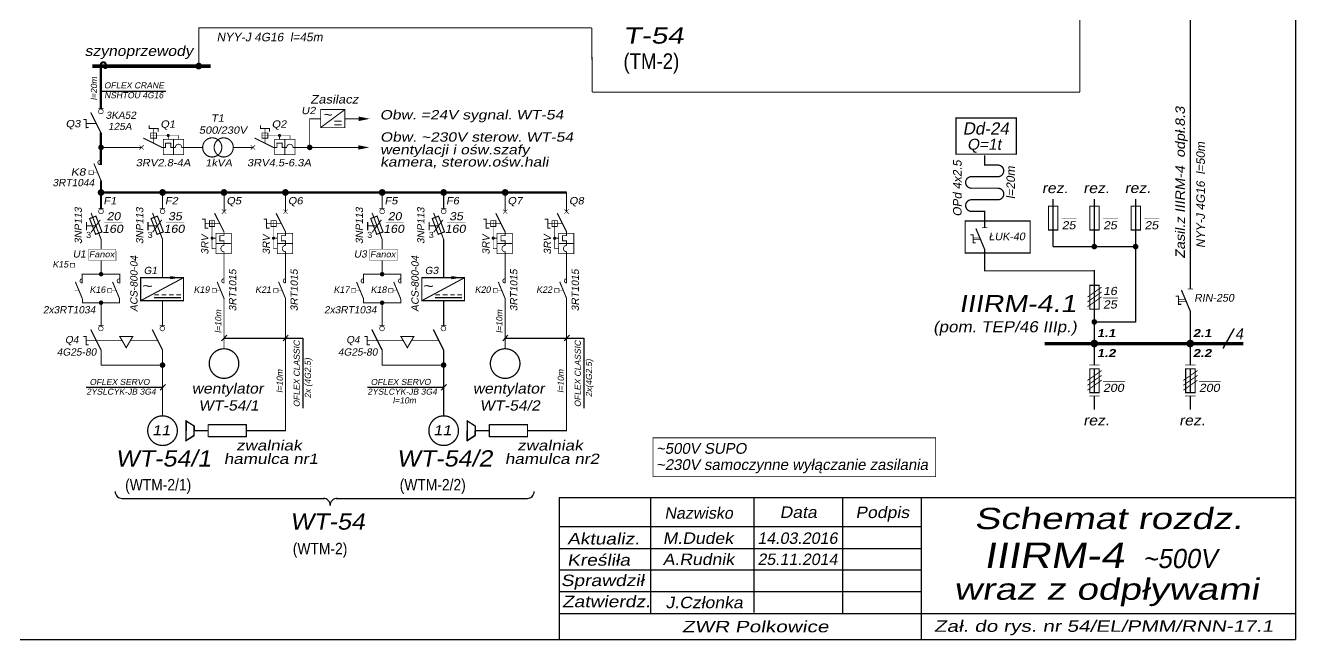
# Model space of a CAD drawing. Header units: millimetres. Extents: x -26 to 496, y 0 to 755.
# Drawn here: x 149.8 to 448.2, y 0 to 144.2 of the extents above; entities that cross this region are included whole.
import ezdxf
from ezdxf.enums import TextEntityAlignment as Align

# ---------------------------------------------------------------- set-up
doc = ezdxf.new("R2010")
doc.units = ezdxf.units.MM
doc.linetypes.add('DASHED2', pattern=[9.525, 6.35, -3.175])
doc.linetypes.add('HIDDEN2', pattern=[4.7625, 3.175, -1.5875])
for name, color, linetype in [('LINIE', 7, 'Continuous'), ('NAPĘD', 2, 'HIDDEN2'), ('SYMBOL', 1, 'Continuous')]:
    doc.layers.add(name, color=color, linetype=linetype)
doc.styles.add('bezp', font='arial.ttf', dxfattribs={"width": 1.3, "oblique": 10, "height": 3.2})
doc.styles.add('styl1', font='arial.ttf', dxfattribs={"width": 0.8, "oblique": 10, "height": 2.8})
doc.styles.add('styl2', font='arialbd.ttf', dxfattribs={"width": 0.8, "oblique": 10, "height": 2.8})

msp = doc.modelspace()

# ---------------------------------------------------------------- linework, layer by layer
at = {"color": 7}
for p, q in [((448.23, 327.8), (448.23, 0)), ((296.69, 33.39), (296.69, 6.1)), ((320.9, 33.17), (320.9, 6.35)), ((341.76, 33.31), (341.76, 12.89)), ((275.2, 26.53), (360.28, 26.53)), ((275.2, 21.36), (360.28, 21.36)), ((275.2, 16.39), (360.33, 16.39)), ((341.76, 12.89), (341.76, 6.11)), ((275.2, 11.32), (360.21, 11.32)), ((0, 0), (448.23, 0))]:
    msp.add_line(p, q, dxfattribs=at)
for p, q in [((168.4, 134.09), (168.4, 134.44)), ((168.76, 134.84), (168.76, 134.09)), ((168.76, 134.09), (168.4, 134.09)), ((167.51, 128.81), (182.81, 128.81)), ((197.11, 71.47), (195.89, 70.17)), ((196.45, 70.77), (214.95, 70.77)), ((211.56, 71.47), (210.33, 70.17)), ((214.95, 70.77), (214.95, 54.38)), ((263.16, 71.47), (261.94, 70.17)), ((262.5, 70.77), (281, 70.77)), ((277.61, 71.47), (276.39, 70.17)), ((281, 70.77), (281, 54.38)), ((182.66, 59.9), (181.44, 58.6)), ((248.72, 59.9), (247.49, 58.6)), ((164.07, 59.26), (182, 59.26)), ((230.13, 59.26), (248.06, 59.26)), ((187.43, 51.43, 0.31), (189.41, 50.23, 0.31)), ((187.54, 51.42, 0.31), (187.54, 49.06, 0.31)), ((253.48, 51.43, 0.31), (255.47, 50.23, 0.31)), ((253.59, 51.42, 0.31), (253.59, 49.06, 0.31)), ((187.43, 46.7, 0.31), (189.41, 47.9, 0.31)), ((187.54, 46.71, 0.31), (187.54, 49.06, 0.31)), ((189.41, 50.23, 0.31), (189.41, 49.06, 0.31)), ((189.41, 47.9, 0.31), (189.41, 49.06, 0.31)), ((253.48, 46.7, 0.31), (255.47, 47.9, 0.31)), ((253.59, 46.71, 0.31), (253.59, 49.06, 0.31)), ((255.47, 50.23, 0.31), (255.47, 49.06, 0.31)), ((255.47, 47.9, 0.31), (255.47, 49.06, 0.31)), ((172.47, 33.16), (220.03, 33.16)), ((222.76, 33.16), (267.79, 33.16))]:
    msp.add_line(p, q)
for points, const_width in [([(397.55, 128.57), (397.55, 259.16)], 0.241), ([(423.47, 82.35), (423.47, 150.91)], 0.3), ([(190.5, 143.65), (282.85, 143.65)], 0.241), ([(190.51, 134.68), (190.51, 143.77)], 0.241), ([(282.98, 128.57), (282.85, 143.65)], 0.241), ([(193.31, 134.68), (165.54, 134.68)], 0.85), ([(167.51, 124.57), (167.51, 134.68)], 0.5), ([(282.98, 128.57), (397.55, 128.57)], 0.241), ([(167.51, 119.02), (165.13, 123.79)], 0.294), ([(216.58, 115.58), (216.58, 122.41)], 0.219), ([(219.17, 122.3), (216.58, 122.3)], 0.219), ([(219.17, 120.26), (224.85, 124.46)], 0.248), ([(230.16, 122.3), (224.86, 122.3)], 0.219), ([(179.93, 116.53), (179.93, 120.03)], 0.175), ([(206.08, 116.53), (206.08, 120.03)], 0.175), ([(167.51, 111.44), (167.51, 119.02)], 0.5), ([(181.87, 115.58), (177.47, 117.78)], 0.263), ([(179.81, 118.39), (179.24, 118.39)], 0.131), ([(185.84, 118.39), (179.81, 118.39)], 0.131), ([(182.63, 116.56), (184.09, 116.56)], 0.219), ([(182.73, 115.48), (182.73, 116.62)], 0.219), ([(183.34, 117.48), (183.34, 118.39)], 0.175), ([(183.98, 116.64), (183.98, 115.47)], 0.219), ([(184.58, 117.48), (184.58, 113.88)], 0.175), ([(185.78, 117.47), (185.78, 118.39)], 0.131), ([(208.02, 115.58), (203.63, 117.78)], 0.263), ([(205.97, 118.39), (205.4, 118.39)], 0.131), ([(212, 118.39), (205.97, 118.39)], 0.131), ([(208.78, 116.56), (210.24, 116.56)], 0.219), ([(208.89, 115.48), (208.89, 116.62)], 0.219), ([(209.49, 117.48), (209.49, 118.39)], 0.175), ([(210.13, 116.64), (210.13, 115.47)], 0.219), ([(210.74, 117.48), (210.74, 113.88)], 0.175), ([(211.93, 117.47), (211.93, 118.39)], 0.131), ([(177.09, 115.58), (167.51, 115.58)], 0.241), ([(177.6, 115.07), (176.58, 116.09)], 0.131), ([(177.6, 116.09), (176.58, 115.07)], 0.131), ([(182.84, 115.58), (181.81, 115.58)], 0.219), ([(185.11, 115.58), (183.87, 115.58)], 0.219), ([(191.43, 115.58), (186.43, 115.58)], 0.219), ([(203.24, 115.58), (198.63, 115.58)], 0.219), ([(203.76, 115.07), (202.73, 116.09)], 0.131), ([(203.76, 116.09), (202.73, 115.07)], 0.131), ([(208.99, 115.58), (207.97, 115.58)], 0.219), ([(208.89, 115.58), (208.02, 115.58)], 0.219), ([(211.27, 115.58), (210.03, 115.58)], 0.219), ([(230.06, 115.58), (212.59, 115.58)], 0.219), ([(375.18, 111.43), (375.18, 113.73)], 0.3), ([(375.01, 111.43), (378.29, 111.43)], 0.3), ([(167.55, 101.23), (167.55, 107.76)], 0.5), ([(372.07, 108.72), (378.46, 108.72)], 0.3), ([(276.95, 105), (167.47, 105)], 0.5), ([(182, 101.23), (182, 105)], 0.241), ([(196.45, 100.51), (196.45, 105)], 0.241), ([(210.9, 100.51), (210.9, 105)], 0.241), ([(233.61, 101.23), (233.61, 105)], 0.241), ([(248.06, 101.23), (248.06, 105)], 0.241), ([(262.5, 100.51), (262.5, 105)], 0.241), ([(276.95, 100.51), (276.95, 105)], 0.241), ([(372.07, 106.01), (378.29, 106.01)], 0.3), ([(372.07, 103.29), (378.46, 103.29)], 0.3), ([(390.15, 96.04), (390.15, 101.78), (392.5, 101.78)], 0.265), ([(391.22, 92.29), (391.22, 103.43)], 0.3), ([(392.37, 96.05), (392.37, 101.78)], 0.265), ([(399.87, 96.04), (399.87, 101.78), (402.22, 101.78)], 0.265), ([(400.94, 92.29), (400.94, 103.43)], 0.3), ([(402.09, 96.05), (402.09, 101.78)], 0.265), ([(409.59, 96.04), (409.59, 101.78), (411.93, 101.78)], 0.265), ([(410.65, 74.53), (410.65, 103.45)], 0.3), ([(411.8, 96.05), (411.8, 101.78)], 0.265), ([(167.38, 98.57), (165.22, 95.64)], 0.241), ([(181.82, 98.57), (179.67, 95.64)], 0.241), ([(196.45, 95.73), (194.25, 100.12)], 0.263), ([(196.96, 99.99), (195.94, 101.02)], 0.131), ([(195.94, 99.99), (196.96, 101.02)], 0.131), ([(210.9, 95.73), (208.7, 100.12)], 0.263), ([(211.41, 99.99), (210.38, 101.02)], 0.131), ([(210.38, 99.99), (211.41, 101.02)], 0.131), ([(233.43, 98.57), (231.28, 95.64)], 0.241), ([(247.88, 98.57), (245.72, 95.64)], 0.241), ([(262.5, 95.73), (260.31, 100.12)], 0.263), ([(263.02, 99.99), (261.99, 101.02)], 0.131), ([(261.99, 99.99), (263.02, 101.02)], 0.131), ([(276.95, 95.73), (274.75, 100.12)], 0.263), ([(277.46, 99.99), (276.44, 101.02)], 0.131), ([(276.44, 99.99), (277.46, 101.02)], 0.131), ([(372.07, 100.57), (375.18, 100.57)], 0.3), ([(375.18, 96.77), (375.18, 100.75)], 0.3), ([(396.81, 98.82), (393.27, 98.82)], 0.13), ([(406.53, 98.82), (402.99, 98.82)], 0.13), ([(416.24, 98.82), (412.7, 98.82)], 0.13), ([(172.64, 97.88), (168.35, 97.88)], 0.13), ([(187.09, 97.88), (182.79, 97.88)], 0.13), ([(195.5, 97.66), (192, 97.66)], 0.175), ([(193.64, 97.78), (193.64, 98.35)], 0.131), ([(193.64, 91.75), (193.64, 97.78)], 0.131), ([(196.45, 94.76), (196.45, 95.78)], 0.219), ([(209.94, 97.66), (206.45, 97.66)], 0.175), ([(208.08, 97.78), (208.08, 98.35)], 0.131), ([(208.08, 91.75), (208.08, 97.78)], 0.131), ([(210.9, 94.76), (210.9, 95.78)], 0.219), ([(238.69, 97.88), (234.4, 97.88)], 0.13), ([(253.14, 97.88), (248.85, 97.88)], 0.13), ([(261.55, 97.66), (258.05, 97.66)], 0.175), ([(259.69, 97.78), (259.69, 98.35)], 0.131), ([(259.69, 91.75), (259.69, 97.78)], 0.131), ([(262.5, 94.76), (262.5, 95.78)], 0.219), ([(276, 97.66), (272.5, 97.66)], 0.175), ([(274.14, 97.78), (274.14, 98.35)], 0.131), ([(274.14, 91.75), (274.14, 97.78)], 0.131), ([(276.95, 94.76), (276.95, 95.78)], 0.219), ([(375.18, 91.61), (373.12, 96.52)], 0.294), ([(392.37, 96.18), (390.15, 96.18)], 0.265), ([(402.09, 96.18), (399.87, 96.18)], 0.265), ([(411.8, 96.18), (409.59, 96.18)], 0.265), ([(167.55, 91.7), (167.55, 93.98)], 0.241), ([(182, 84.99), (182, 93.99)], 0.241), ([(194.55, 94.26), (193.64, 94.26)], 0.175), ([(194.55, 93.01), (198.15, 93.01)], 0.175), ([(195.39, 93.62), (196.56, 93.62)], 0.219), ([(196.55, 94.86), (195.41, 94.86)], 0.219), ([(195.47, 94.97), (195.47, 93.51)], 0.219), ([(196.45, 92.48), (196.45, 93.72)], 0.219), ([(208.99, 94.26), (208.08, 94.26)], 0.175), ([(208.99, 93.01), (212.6, 93.01)], 0.175), ([(209.84, 93.62), (211, 93.62)], 0.219), ([(211, 94.86), (209.86, 94.86)], 0.219), ([(209.92, 94.97), (209.92, 93.51)], 0.219), ([(210.9, 92.48), (210.9, 93.72)], 0.219), ([(233.61, 91.7), (233.61, 93.98)], 0.241), ([(248.06, 84.99), (248.06, 93.99)], 0.241), ([(260.6, 94.26), (259.69, 94.26)], 0.175), ([(260.6, 93.01), (264.21, 93.01)], 0.175), ([(261.44, 93.62), (262.61, 93.62)], 0.219), ([(262.61, 94.86), (261.47, 94.86)], 0.219), ([(261.53, 94.97), (261.53, 93.51)], 0.219), ([(262.5, 92.48), (262.5, 93.72)], 0.219), ([(275.05, 94.26), (274.14, 94.26)], 0.175), ([(275.05, 93.01), (278.65, 93.01)], 0.175), ([(275.89, 93.62), (277.06, 93.62)], 0.219), ([(277.05, 94.86), (275.91, 94.86)], 0.219), ([(275.97, 94.97), (275.97, 93.51)], 0.219), ([(276.95, 92.48), (276.95, 93.72)], 0.219), ([(194.56, 91.82), (193.64, 91.82)], 0.131), ([(196.45, 83.76), (196.45, 91.16)], 0.219), ([(209, 91.82), (208.08, 91.82)], 0.131), ([(210.9, 83.76), (210.9, 91.16)], 0.219), ([(260.61, 91.82), (259.69, 91.82)], 0.131), ([(262.5, 83.76), (262.5, 91.16)], 0.219), ([(275.06, 91.82), (274.14, 91.82)], 0.131), ([(276.95, 83.76), (276.95, 91.16)], 0.219), ([(375.18, 86.45), (375.18, 91.66)], 0.3), ([(410.65, 92.29), (391.22, 92.29)], 0.3), ([(167.55, 85.81), (167.55, 89.02)], 0.241), ([(233.61, 85.81), (233.61, 89.02)], 0.241), ([(400.94, 86.6), (375.18, 86.6)], 0.3), ([(400.94, 69.52), (400.94, 86.76)], 0.3), ([(172.08, 85.81), (163.02, 85.81)], 0.241), ([(163.14, 83.68), (163.14, 85.81)], 0.241), ([(171.96, 83.68), (171.96, 85.81)], 0.241), ([(176.87, 79.59), (186.93, 84.99)], 0.248), ([(238.13, 85.81), (229.07, 85.81)], 0.241), ([(229.2, 83.68), (229.2, 85.81)], 0.241), ([(238.02, 83.68), (238.02, 85.81)], 0.241), ([(242.92, 79.59), (252.98, 84.99)], 0.248), ([(180.08, 80.98), (181.16, 80.98)], 0.248), ([(181.78, 80.98), (182.9, 80.98)], 0.248), ([(183.54, 80.98), (184.61, 80.98)], 0.248), ([(185.25, 80.98), (186.33, 80.98)], 0.248), ([(246.13, 80.98), (247.21, 80.98)], 0.248), ([(247.83, 80.98), (248.96, 80.98)], 0.248), ([(249.59, 80.98), (250.67, 80.98)], 0.248), ([(251.3, 80.98), (252.38, 80.98)], 0.248), ([(399.33, 80.43), (402.66, 82.78)], 0.2), ([(399.33, 79.29), (402.66, 81.64)], 0.2), ([(399.33, 78.15), (402.66, 80.5)], 0.2), ([(399.87, 77.44), (399.87, 83.18), (402.22, 83.18)], 0.265), ([(402.09, 77.45), (402.09, 83.18)], 0.265), ([(423.46, 77.19), (421.4, 82.1)], 0.294), ([(172.04, 79.09), (163.06, 79.09)], 0.241), ([(163.19, 79.09), (163.19, 80.01)], 0.241), ([(167.55, 73.72), (167.55, 79.23)], 0.241), ([(171.92, 79.09), (171.92, 80.01)], 0.241), ([(179.97, 80.3), (186.33, 80.3)], 0.248), ([(182, 73.72), (182, 79.59)], 0.241), ([(196.45, 68.3), (196.45, 80.11)], 0.219), ([(210.9, 49.06), (210.9, 80.11)], 0.219), ([(238.1, 79.09), (229.11, 79.09)], 0.241), ([(229.24, 79.09), (229.24, 80.01)], 0.241), ([(233.61, 73.72), (233.61, 79.23)], 0.241), ([(237.98, 79.09), (237.98, 80.01)], 0.241), ([(246.03, 80.3), (252.38, 80.3)], 0.248), ([(248.06, 73.72), (248.06, 79.59)], 0.241), ([(262.5, 68.3), (262.5, 80.11)], 0.219), ([(276.95, 49.06), (276.95, 80.11)], 0.219), ([(402.09, 77.58), (399.87, 77.58)], 0.265), ([(406.53, 80.22), (402.99, 80.22)], 0.13), ([(410.65, 74.6), (400.94, 74.6)], 0.3), ([(423.47, 69.52), (423.47, 77.24)], 0.3), ([(167.51, 68.05), (165.13, 72.82)], 0.294), ([(181.96, 68.05), (179.58, 72.82)], 0.294), ([(233.57, 68.05), (231.18, 72.82)], 0.294), ([(248.01, 68.05), (245.63, 72.82)], 0.294), ([(431.17, 68.35), (433.82, 73.06)], 0.35), ([(435.94, 69.52), (389.29, 69.52)], 0.8), ([(400.94, 64.46), (400.94, 69.52)], 0.3), ([(423.47, 64.46), (423.47, 69.52)], 0.3), ([(167.55, 64.46), (167.55, 68.12)], 0.241), ([(182, 52.54), (182, 68.12)], 0.241), ([(233.61, 64.46), (233.61, 68.12)], 0.241), ([(248.06, 52.54), (248.06, 68.12)], 0.241), ([(182, 64.46), (167.43, 64.46)], 0.241), ([(248.06, 64.46), (233.49, 64.46)], 0.241), ([(399.33, 60.85), (402.66, 63.19)], 0.2), ([(402.22, 64.46), (399.73, 64.46)], 0.155), ([(399.87, 57.85), (399.87, 63.59), (402.22, 63.59)], 0.265), ([(400.94, 58), (400.94, 63.59)], 0.3), ([(402.09, 57.86), (402.09, 63.59)], 0.265), ([(421.86, 60.85), (425.19, 63.19)], 0.2), ([(424.75, 64.46), (422.26, 64.46)], 0.155), ([(422.4, 57.85), (422.4, 63.59), (424.75, 63.59)], 0.265), ([(423.47, 58), (423.47, 63.59)], 0.3), ([(424.62, 57.86), (424.62, 63.59)], 0.265), ([(399.33, 59.71), (402.66, 62.05)], 0.2), ([(399.33, 58.56), (402.66, 60.91)], 0.2), ([(408.12, 60.63), (402.99, 60.63)], 0.13), ([(421.86, 59.71), (425.19, 62.05)], 0.2), ([(421.86, 58.56), (425.19, 60.91)], 0.2), ([(430.64, 60.63), (425.52, 60.63)], 0.13), ([(402.22, 57.2), (399.73, 57.2)], 0.155), ([(402.09, 58), (399.87, 58)], 0.265), ([(400.94, 53.96), (400.94, 57.2)], 0.3), ([(424.75, 57.2), (422.26, 57.2)], 0.155), ([(424.62, 58), (422.4, 58)], 0.265), ([(423.47, 53.96), (423.47, 57.2)], 0.3), ([(192.72, 47.56), (192.72, 50.57)], 0.3), ([(201.8, 50.45), (192.74, 50.45)], 0.3), ([(201.8, 47.68), (192.74, 47.68)], 0.3), ([(201.7, 47.56), (201.7, 50.57)], 0.3), ([(211.01, 49.06), (201.7, 49.06)], 0.241), ([(258.77, 47.56), (258.77, 50.57)], 0.3), ([(267.85, 50.45), (258.79, 50.45)], 0.3), ([(267.85, 47.68), (258.79, 47.68)], 0.3), ([(267.76, 47.56), (267.76, 50.57)], 0.3), ([(277.06, 49.06), (267.76, 49.06)], 0.241)]:
    msp.add_lwpolyline(points, dxfattribs=dict(at, const_width=const_width))
at = {"const_width": 0.5}
msp.add_lwpolyline([(168.64, 135.01, 0.002243), (168.64, 135.01, 1), (167.51, 135.01, 0.002243), (167.51, 135.01, 0.002243)], format="xyb", dxfattribs=at)
for points, const_width in [([(190.09, 134.68, 1), (190.92, 134.68, 1)], 0.75), ([(167.17, 115.58, 1), (167.93, 115.58, 1)], 0.55), ([(216.2, 115.58, 1), (216.96, 115.58, 1)], 0.55), ([(167.1, 105, 1), (168.01, 105, 1)], 0.66), ([(181.55, 105, 1), (182.46, 105, 1)], 0.66), ([(195.99, 105, 1), (196.9, 105, 1)], 0.66), ([(210.43, 105, 1), (211.34, 105, 1)], 0.66), ([(233.15, 105, 1), (234.06, 105, 1)], 0.66), ([(247.6, 105, 1), (248.51, 105, 1)], 0.66), ([(262.05, 105, 1), (262.96, 105, 1)], 0.66), ([(400.56, 92.29, 1), (401.32, 92.29, 1)], 0.55), ([(410.27, 92.29, 1), (411.03, 92.29, 1)], 0.55), ([(167.25, 85.81, 1), (167.86, 85.81, 1)], 0.44), ([(233.3, 85.81, 1), (233.91, 85.81, 1)], 0.44), ([(167.25, 79.11, 1), (167.86, 79.11, 1)], 0.44), ([(233.3, 79.11, 1), (233.91, 79.11, 1)], 0.44), ([(400.56, 74.6, 1), (401.32, 74.6, 1)], 0.55), ([(400.42, 69.52, 1), (401.46, 69.52, 1)], 0.755), ([(422.95, 69.52, 1), (423.99, 69.52, 1)], 0.755), ([(192.97, 64.82, 1), (199.92, 64.82, 1)], 0.3), ([(259.03, 64.82, 1), (265.98, 64.82, 1)], 0.3), ([(181.62, 64.46, 1), (182.38, 64.46, 1)], 0.55), ([(247.68, 64.46, 1), (248.43, 64.46, 1)], 0.55), ([(178.52, 49.06, 1), (185.48, 49.06, 1)], 0.3), ([(244.58, 49.06, 1), (251.53, 49.06, 1)], 0.3)]:
    msp.add_lwpolyline(points, format="xyb", close=True, dxfattribs=dict(const_width=const_width))
at = {"color": 7}
for points, const_width in [([(219.17, 124.49), (219.17, 120.23), (224.86, 120.23), (224.86, 124.49)], 0.207), ([(368.41, 122.5), (368.41, 113.99), (382.59, 113.99), (382.59, 122.5)], 0.3), ([(179.24, 117.76), (179.24, 118.99), (180.59, 118.99), (180.59, 117.76)], 0.175), ([(182.18, 117.48), (182.18, 113.88), (186.99, 113.88), (186.99, 117.48)], 0.175), ([(205.4, 117.76), (205.4, 118.99), (206.75, 118.99), (206.75, 117.76)], 0.175), ([(208.33, 117.48), (208.33, 113.88), (213.15, 113.88), (213.15, 117.48)], 0.175), ([(164.72, 109.26), (164.72, 110.17), (165.72, 110.17), (165.72, 109.26)], 0.129), ([(194.27, 98.35), (193.04, 98.35), (193.04, 97), (194.27, 97)], 0.175), ([(208.72, 98.35), (207.48, 98.35), (207.48, 97), (208.72, 97)], 0.175), ([(260.32, 98.35), (259.09, 98.35), (259.09, 97), (260.32, 97)], 0.175), ([(274.77, 98.35), (273.54, 98.35), (273.54, 97), (274.77, 97)], 0.175), ([(194.55, 95.41), (198.15, 95.41), (198.15, 90.6), (194.55, 90.6)], 0.175), ([(208.99, 95.41), (212.6, 95.41), (212.6, 90.6), (208.99, 90.6)], 0.175), ([(260.6, 95.41), (264.21, 95.41), (264.21, 90.6), (260.6, 90.6)], 0.175), ([(275.05, 95.41), (278.65, 95.41), (278.65, 90.6), (275.05, 90.6)], 0.175), ([(160.36, 87.45), (160.36, 88.37), (161.35, 88.37), (161.35, 87.45)], 0.129), ([(186.93, 84.99), (186.93, 79.59), (176.87, 79.59), (176.87, 84.99)], 0.248), ([(252.98, 84.99), (252.98, 79.59), (242.92, 79.59), (242.92, 84.99)], 0.248), ([(169.09, 81.5), (169.09, 82.41), (170.09, 82.41), (170.09, 81.5)], 0.129), ([(193.66, 81.5), (193.66, 82.41), (194.66, 82.41), (194.66, 81.5)], 0.129), ([(208.11, 81.5), (208.11, 82.41), (209.11, 82.41), (209.11, 81.5)], 0.129), ([(226.41, 81.5), (226.41, 82.41), (227.41, 82.41), (227.41, 81.5)], 0.129), ([(235.15, 81.5), (235.15, 82.41), (236.14, 82.41), (236.14, 81.5)], 0.129), ([(259.71, 81.5), (259.71, 82.41), (260.71, 82.41), (260.71, 81.5)], 0.129), ([(274.16, 81.5), (274.16, 82.41), (275.16, 82.41), (275.16, 81.5)], 0.129), ([(297.25, 38.27), (297.25, 47.37), (363.67, 47.37), (363.67, 38.27)], 0.21)]:
    msp.add_lwpolyline(points, close=True, dxfattribs=dict(at, const_width=const_width))
at = {"color": 7, "const_width": 0.438}
for points in [[(183.19, 118.39, 1), (183.48, 118.39, 1)], [(209.35, 118.39, 1), (209.64, 118.39, 1)], [(193.64, 94.4, -1), (193.64, 94.11, -1)], [(208.08, 94.4, -1), (208.08, 94.11, -1)], [(259.69, 94.4, -1), (259.69, 94.11, -1)], [(274.14, 94.4, -1), (274.14, 94.11, -1)]]:
    msp.add_lwpolyline(points, format="xyb", close=True, dxfattribs=at)
at = {"color": 7}
for points, const_width in [([(186.53, 115.58, 1.000805), (185.02, 115.58)], 0.185), ([(212.68, 115.58, 1.000805), (211.18, 115.58)], 0.185), ([(378.46, 108.72, 0.939016), (378.29, 111.43)], 0.3), ([(372.07, 108.72, 1), (372.07, 106)], 0.3), ([(378.46, 103.29, 0.939016), (378.29, 106)], 0.3), ([(372.07, 103.29, 1), (372.07, 100.57)], 0.3), ([(196.45, 91.07, -1.000805), (196.45, 92.57)], 0.185), ([(210.9, 91.07, -1.000805), (210.9, 92.57)], 0.185), ([(262.5, 91.07, -1.000805), (262.5, 92.57)], 0.185), ([(276.95, 91.07, -1.000805), (276.95, 92.57)], 0.185)]:
    msp.add_lwpolyline(points, format="xyb", dxfattribs=dict(at, const_width=const_width))
at = {"linetype": 'DASHED2', "ltscale": 0.5, "const_width": 0.26}
msp.add_lwpolyline([(370.61, 98.3), (385.87, 98.3), (385.87, 90.79), (370.61, 90.79)], close=True, dxfattribs=at)
at = {"const_width": 0.26}
for points in [[(173.47, 68.55), (175.01, 71.2), (171.94, 71.2)], [(239.53, 68.55), (241.06, 71.2), (238, 71.2)]]:
    msp.add_lwpolyline(points, close=True, dxfattribs=at)
at = {"color": 7, "const_width": 0.3}
for points, elevation in [([(189.46, 50.12), (187.46, 51.42)], 0.2), ([(187.54, 49.06), (187.54, 51.45)], 0.31), ([(255.51, 50.12), (253.51, 51.42)], 0.2), ([(253.59, 49.06), (253.59, 51.45)], 0.31), ([(189.46, 48.01), (187.46, 46.7)], 0.2), ([(187.54, 49.06), (187.54, 46.68)], 0.31), ([(189.42, 49.06), (189.42, 50.23)], 0.31), ([(189.42, 49.06), (189.42, 47.89)], 0.31), ([(255.51, 48.01), (253.51, 46.7)], 0.2), ([(253.59, 49.06), (253.59, 46.68)], 0.31), ([(255.47, 49.06), (255.47, 50.23)], 0.31), ([(255.47, 49.06), (255.47, 47.89)], 0.31)]:
    msp.add_lwpolyline(points, dxfattribs=dict(at, elevation=elevation))
for centre, start, end in [((172.47, 34.76), 180, 272.4725), ((219.8, 31.56), 358.7396, 90.4831), ((222.99, 31.56), 89.5169, 181.2604), ((267.72, 34.76), 267.5275, 0)]:
    msp.add_arc(centre, 1.6, start, end)
for points in [[(168.4, 134.44), (168.76, 134.09), (168.76, 134.84)], [(168.4, 134.44), (168.76, 134.09), (168.4, 134.09)]]:
    msp.add_solid(points)
at = {"color": 7}
for points in [[(183.83, 84.62), (186.14, 85), (183.83, 85.37)], [(249.89, 84.62), (252.19, 85), (249.89, 85.37)]]:
    msp.add_solid(points, dxfattribs=at)
at = {"layer": 'LINIE', "color": 7}
for p, q in [((275.2, 33.39), (275.2, 0.03)), ((275.2, 33.39), (448.2, 33.39)), ((360.28, 33.35), (360.28, 0)), ((275.2, 6.1), (448.2, 6.1))]:
    msp.add_line(p, q, dxfattribs=at)
at = {"layer": 'NAPĘD', "color": 0, "linetype": 'ByBlock'}
for points, const_width in [([(167.51, 124.57, 1), (167.51, 123.47, 1)], 0.15), ([(193.68, 117.83, -1), (193.68, 113.33, -1)], 0.262), ([(196.38, 117.83, -1), (196.38, 113.33, -1)], 0.262), ([(167.55, 101.11, -1), (167.55, 100.01, -1)], 0.15), ([(182, 101.11, -1), (182, 100.01, -1)], 0.15), ([(233.61, 101.11, -1), (233.61, 100.01, -1)], 0.15), ([(248.06, 101.11, -1), (248.06, 100.01, -1)], 0.15), ([(167.51, 73.6, 1), (167.51, 72.5, 1)], 0.15), ([(181.96, 73.6, 1), (181.96, 72.5, 1)], 0.15), ([(233.57, 73.6, 1), (233.57, 72.5, 1)], 0.15), ([(248.01, 73.6, 1), (248.01, 72.5, 1)], 0.15)]:
    msp.add_lwpolyline(points, format="xyb", close=True, dxfattribs=dict(at, const_width=const_width))
at = {"layer": 'NAPĘD', "color": 7}
for points in [[(230.69, 122.3, 0, 1.03, 0), (228.1, 122.3, 0, 0, 0)], [(230.6, 115.58, 0, 1.03, 0), (228, 115.58, 0, 0, 0)]]:
    msp.add_lwpolyline(points, format="xyseb", dxfattribs=at)
at = {"layer": 'NAPĘD', "color": 7, "ltscale": 0.35, "const_width": 0.219}
for points in [[(164.04, 121.17), (166.34, 121.17)], [(164.04, 70.2), (166.34, 70.2)], [(230.1, 70.2), (232.4, 70.2)]]:
    msp.add_lwpolyline(points, dxfattribs=at)
at = {"layer": 'NAPĘD', "color": 7, "linetype": 'Continuous', "ltscale": 0.35, "const_width": 0.241}
for points in [[(164.15, 97.14), (166.35, 97.14)], [(178.6, 97.14), (180.8, 97.14)], [(230.2, 97.14), (232.41, 97.14)], [(244.65, 97.14), (246.85, 97.14)]]:
    msp.add_lwpolyline(points, dxfattribs=at)
at = {"layer": 'NAPĘD', "color": 7, "ltscale": 0.5}
for points, const_width in [([(166.44, 70.2), (172.52, 70.2)], 0.219), ([(174.43, 70.2), (180.79, 70.2)], 0.219), ([(232.49, 70.2), (238.58, 70.2)], 0.219), ([(240.48, 70.2), (246.84, 70.2)], 0.219), ([(189.42, 49.06), (192.72, 49.06)], 0.3), ([(255.47, 49.06), (258.77, 49.06)], 0.3)]:
    msp.add_lwpolyline(points, dxfattribs=dict(at, const_width=const_width))
at = {"layer": 'SYMBOL', "color": 7}
for points, const_width in [([(164.04, 122.25), (164.04, 120.1)], 0.237), ([(166.91, 124.69), (168.17, 124.69)], 0.16), ([(164.15, 122.13), (163.4, 122.13)], 0.237), ([(163.92, 120.22), (164.67, 120.22)], 0.237), ([(178.72, 120.03), (181.08, 120.03)], 0.237), ([(178.84, 119.91), (178.84, 120.75)], 0.237), ([(180.97, 120.14), (180.97, 119.3)], 0.237), ([(204.87, 120.03), (207.24, 120.03)], 0.237), ([(205, 119.91), (205, 120.75)], 0.237), ([(207.12, 120.14), (207.12, 119.3)], 0.237), ([(167.56, 107.74), (165.89, 111.77)], 0.241), ([(165.69, 109.71), (166.65, 109.71)], 0.109), ([(167.56, 93.97), (165.2, 100.21)], 0.241), ([(168.16, 101.23), (166.9, 101.23)], 0.16), ([(182.01, 93.97), (179.65, 100.21)], 0.241), ([(182.6, 101.23), (181.35, 101.23)], 0.16), ([(192.12, 98.75), (191.28, 98.75)], 0.237), ([(192, 98.88), (192, 96.51)], 0.237), ([(206.56, 98.75), (205.73, 98.75)], 0.237), ([(206.45, 98.88), (206.45, 96.51)], 0.237), ([(233.61, 93.97), (231.25, 100.21)], 0.241), ([(234.21, 101.23), (232.95, 101.23)], 0.16), ([(248.06, 93.97), (245.7, 100.21)], 0.241), ([(248.66, 101.23), (247.4, 101.23)], 0.16), ([(258.17, 98.75), (257.34, 98.75)], 0.237), ([(258.05, 98.88), (258.05, 96.51)], 0.237), ([(272.62, 98.75), (271.79, 98.75)], 0.237), ([(272.5, 98.88), (272.5, 96.51)], 0.237), ([(164.13, 96.11), (164.13, 98.09)], 0.261), ([(178.58, 96.11), (178.58, 98.09)], 0.261), ([(191.89, 96.63), (192.73, 96.63)], 0.237), ([(206.34, 96.63), (207.17, 96.63)], 0.237), ([(230.19, 96.11), (230.19, 98.09)], 0.261), ([(244.64, 96.11), (244.64, 98.09)], 0.261), ([(257.95, 96.63), (258.78, 96.63)], 0.237), ([(272.39, 96.63), (273.23, 96.63)], 0.237), ([(374.58, 96.77), (375.84, 96.77)], 0.16), ([(372.56, 95.06), (371.81, 95.06)], 0.237), ([(372.33, 93.15), (373.08, 93.15)], 0.237), ([(372.44, 95.18), (372.44, 93.03)], 0.237), ([(372.52, 94.34), (374.03, 94.34)], 0.16), ([(372.52, 93.88), (374.22, 93.88)], 0.16), ([(163.19, 79.99), (161.52, 84.01)], 0.241), ([(171.93, 79.99), (170.26, 84.01)], 0.241), ([(196.5, 79.99), (194.83, 84.01)], 0.241), ([(210.9, 80.11), (209.27, 84.01)], 0.241), ([(229.25, 79.99), (227.58, 84.01)], 0.241), ([(237.98, 79.99), (236.31, 84.01)], 0.241), ([(262.55, 79.99), (260.88, 84.01)], 0.241), ([(276.95, 80.11), (275.33, 84.01)], 0.241), ([(161.32, 81.96), (162.28, 81.96)], 0.109), ([(170.06, 81.96), (171.02, 81.96)], 0.109), ([(194.63, 81.96), (195.59, 81.96)], 0.109), ([(209.07, 81.96), (210.04, 81.96)], 0.109), ([(227.38, 81.96), (228.34, 81.96)], 0.109), ([(236.11, 81.96), (237.07, 81.96)], 0.109), ([(260.68, 81.96), (261.64, 81.96)], 0.109), ([(275.13, 81.96), (276.09, 81.96)], 0.109), ([(420.85, 80.64), (420.09, 80.64)], 0.237), ([(420.73, 80.76), (420.73, 78.61)], 0.237), ([(422.86, 82.35), (424.12, 82.35)], 0.16), ([(420.61, 78.73), (421.37, 78.73)], 0.237), ([(420.8, 79.92), (422.32, 79.92)], 0.16), ([(420.8, 79.46), (422.51, 79.46)], 0.16), ([(166.91, 73.72), (168.17, 73.72)], 0.16), ([(181.36, 73.72), (182.61, 73.72)], 0.16), ([(232.96, 73.72), (234.22, 73.72)], 0.16), ([(247.41, 73.72), (248.67, 73.72)], 0.16), ([(164.15, 71.16), (163.4, 71.16)], 0.237), ([(163.92, 69.25), (164.67, 69.25)], 0.237), ([(164.04, 71.28), (164.04, 69.13)], 0.237), ([(230.21, 71.16), (229.45, 71.16)], 0.237), ([(229.97, 69.25), (230.73, 69.25)], 0.237), ([(230.09, 71.28), (230.09, 69.13)], 0.237)]:
    msp.add_lwpolyline(points, dxfattribs=dict(at, const_width=const_width))
at = {"layer": 'SYMBOL', "color": 7, "const_width": 0.191}
for points in [[(167.38, 111.55, -1.212997), (167.38, 112.49)], [(163.19, 83.76, -1.212997), (163.19, 84.7)], [(171.92, 83.76, -1.212997), (171.92, 84.7)], [(196.49, 83.76, -1.212997), (196.49, 84.71)], [(210.94, 83.76, -1.212997), (210.94, 84.71)], [(229.24, 83.76, -1.212997), (229.24, 84.7)], [(237.98, 83.76, -1.212997), (237.98, 84.7)], [(262.54, 83.76, -1.212997), (262.54, 84.71)], [(276.99, 83.76, -1.212997), (276.99, 84.71)]]:
    msp.add_lwpolyline(points, format="xyb", dxfattribs=at)
at = {"layer": 'SYMBOL', "color": 7, "linetype": 'DASHED2', "const_width": 0.265}
for points in [[(164.86, 98.87), (166.35, 99.44), (167.76, 95.74), (166.28, 95.17)], [(179.31, 98.87), (180.8, 99.44), (182.21, 95.74), (180.72, 95.17)], [(230.92, 98.87), (232.4, 99.44), (233.82, 95.74), (232.33, 95.17)], [(245.37, 98.87), (246.85, 99.44), (248.26, 95.74), (246.78, 95.17)]]:
    msp.add_lwpolyline(points, close=True, dxfattribs=at)
at = {"layer": 'SYMBOL', "color": 7, "const_width": 0.0915}
for points in [[(164.68, 91.7), (171.06, 91.7), (171.07, 89.02), (164.68, 89.02)], [(230.73, 91.7), (237.12, 91.7), (237.12, 89.02), (230.73, 89.02)]]:
    msp.add_lwpolyline(points, close=True, dxfattribs=at)

# ---------------------------------------------------------------- texts
at = {"color": 7, "lineweight": 30, "width": 0.9}
for s, height, p in [('(TM-2)', 3.636, (290.3, 134.03)), ('(WTM-2/1)', 2.7, (173.22, 35.02)), ('(WTM-2/2)', 2.7, (237.73, 35.02)), ('(WTM-2)', 2.7, (212.61, 20.02))]:
    msp.add_text(s, height=height, dxfattribs=at).set_placement(p)
at = {"color": 7, "oblique": 10}
for s, height, style, width, p in [('~', 2.32, 'styl1', 1.1, (219.66, 122.14)), ('~', 2.32, 'styl1', 1.3, (177.04, 81.91)), ('~', 2.32, 'styl1', 1.3, (243.09, 81.91)), ('(pom. TEP/46 IIIp.)', 2.6, 'styl1', 1.1, (363.05, 72.17)), ('4', 2.6, 'styl1', 0.95, (433.99, 70.52)), ('11', 2.3, 'styl1', 1.2, (179.57, 48)), ('11', 2.3, 'styl1', 1.2, (245.63, 48)), ('Data', 2.688, 'bezp', 1.1, (327.01, 28.58)), ('Podpis', 2.688, 'bezp', 1.1, (344.82, 28.54)), ('Schemat rozdz.', 5, 'bezp', 1.3, (372.71, 25.94)), ('Aktualiz.', 2.688, 'bezp', 1.2, (277.08, 22.33)), ('M.Dudek', 2.688, 'bezp', 1.1, (299.55, 22.47)), ('IIIRM-4', 6, 'styl1', 1.2, (374.94, 16.79)), ('~500V', 4.5, 'styl1', 0.95, (412.3, 16.79)), ('Kreśliła', 2.688, 'bezp', 1.2, (277.08, 17.35)), ('A.Rudnik', 2.688, 'bezp', 1.1, (299.55, 17.51)), ('Sprawdził', 2.688, 'bezp', 1.2, (275.59, 12.56)), ('wraz z odpływami', 5, 'bezp', 1.3, (367.91, 9.35)), ('Zatwierdz.', 2.688, 'bezp', 1.2, (275.88, 7.6)), ('J.Członka', 2.688, 'bezp', 1.1, (300.21, 7.37)), ('ZWR Polkowice', 2.688, 'bezp', 1.3, (304.05, 1.71)), (' Zał. do rys. nr 54/EL/PMM/RNN-17.1  ', 2.688, 'bezp', 1.3, (361.91, 1.82))]:
    msp.add_text(s, height=height, dxfattribs=dict(at, style=style, width=width)).set_placement(p)
at = {"color": 7, "style": 'styl1', "oblique": 10, "width": 1.1}
msp.add_text('Zasil.z IIIRM-4  odpł.8.3 ', height=2.2, rotation=90, dxfattribs=at).set_placement((422.21, 89.47))
at = {"color": 7, "style": 'styl1', "width": 1.1}
msp.add_text('=', height=2.32, dxfattribs=at).set_placement((222.2, 120.21))
at = {"color": 7, "oblique": 10}
for s, height, style, p in [('Dd-24', 2.85, 'styl1', (370.02, 118.6)), ('Q=1t', 2.6, 'styl1', (371.04, 115.02)), ('~500V SUPO', 2.52, 'bezp', (297.97, 43.63)), ('~230V samoczynne wyłączanie zasilania', 2.52, 'bezp', (297.97, 39.83)), ('Nazwisko', 2.688, 'bezp', (299.94, 28.38)), ('14.03.2016', 2.688, 'bezp', (321.79, 22.47)), ('25.11.2014', 2.688, 'bezp', (321.79, 17.51))]:
    msp.add_text(s, height=height, dxfattribs=dict(at, style=style)).set_placement(p)
at = {"color": 7, "style": 'styl1', "oblique": 10}
for s, height, p in [('OPd 4x2.5  ', 2, (369.75, 99.35)), ('l=20m  ', 2, (382.29, 103.45)), ('ACS-800-04', 1.71, (176.13, 76.98)), ('ACS-800-04', 1.71, (242.18, 76.98))]:
    msp.add_text(s, height=height, rotation=90, dxfattribs=at).set_placement(p)
at = {"layer": 'SYMBOL', "color": 6, "style": 'styl1', "oblique": 10}
for s, width, p in [('T-54', 1.3, (297.33, 141.83)), ('WT-54/1', 1.1, (182.19, 42.62)), ('WT-54/2', 1.1, (248.25, 42.62)), ('WT-54', 1.1, (220.75, 27.69))]:
    msp.add_text(s, height=3.81, dxfattribs=dict(at, width=width)).set_placement(p, align=Align.MIDDLE)
at = {"layer": 'SYMBOL', "color": 7, "style": 'styl1', "oblique": 10}
for s, height, p in [('NYY-J 4G16  l=45m', 2, (207.17, 141.53)), ('OFLEX CRANE', 1.4303, (175.3, 130.15)), ('NSHTOU 4G16', 1.4303, (175.25, 127.84)), ('OFLEX SERVO', 1.4303, (171.9, 60.5)), ('OFLEX SERVO', 1.4303, (237.95, 60.5)), ('2YSLCYK-JB 3G4', 1.4303, (172.26, 58.23)), ('2YSLCYK-JB 3G4', 1.4303, (238.32, 58.23)), ('l=10m', 1.43, (238.83, 56.19))]:
    msp.add_text(s, height=height, dxfattribs=at).set_placement(p, align=Align.MIDDLE)
at = {"layer": 'SYMBOL', "color": 7, "oblique": 10}
for s, height, style, width, p in [('szynoprzewody', 2.4, 'styl1', 1.1, (163.71, 137.05)), ('Zasilacz', 2, 'styl1', 1.1, (216.75, 125.89)), ('T1', 1.71, 'styl1', 1.1, (193.39, 121.61)), ('U2', 1.71, 'styl1', 1.1, (214.61, 123.39)), ('Obw. =24V sygnal. WT-54', 2.2, 'styl1', 1.2, (233.07, 122.14)), ('Q3', 1.71, 'styl1', 1.1, (159.23, 120.31)), ('Q1', 1.71, 'styl1', 1.1, (181.49, 120.21)), ('500/230V', 1.71, 'styl1', 1.1, (190.57, 118.79)), ('Q2', 1.71, 'styl1', 1.1, (207.64, 120.21)), ('Obw. ~230V sterow. WT-54', 2.2, 'styl1', 1.2, (233.13, 116.93)), ('kamera, sterow.ośw.hali', 2.2, 'styl1', 1.2, (233.13, 111.09)), ('wentylacji i ośw.szafy', 2.2, 'styl1', 1.2, (233.13, 113.96)), ('K8', 1.7, 'styl1', 1.2, (160.45, 108.97)), ('3RV2.8-4A', 1.71, 'styl1', 1.1, (175.72, 111.14)), ('1kVA', 1.71, 'styl1', 1.1, (192.06, 111.11)), ('3RV4.5-6.3A', 1.71, 'styl1', 1.1, (201.87, 111.14)), ('F1', 1.71, 'styl1', 1.1, (168.11, 102.21)), ('F2', 1.71, 'styl1', 1.1, (182.56, 102.21)), ('Q5', 1.71, 'styl1', 1.1, (197, 102.21)), ('Q6', 1.71, 'styl1', 1.1, (211.45, 102.21)), ('F5', 1.71, 'styl1', 1.1, (234.16, 102.21)), ('F6', 1.71, 'styl1', 1.1, (248.61, 102.21)), ('Q7', 1.71, 'styl1', 1.1, (263.06, 102.21)), ('Q8', 1.71, 'styl1', 1.1, (277.5, 102.21)), ('20', 1.9, 'styl1', 1.1, (168.87, 98.47)), ('35', 1.9, 'styl1', 1.1, (183.32, 98.47)), ('20', 1.9, 'styl1', 1.1, (234.93, 98.47)), ('35', 1.9, 'styl1', 1.1, (249.37, 98.47)), ('160', 1.9, 'styl1', 1.1, (167.84, 95.52)), ('160', 1.9, 'styl1', 1.1, (182.29, 95.52)), ('160', 1.9, 'styl1', 1.1, (233.9, 95.52)), ('160', 1.9, 'styl1', 1.1, (248.34, 95.52)), ('25', 1.9, 'styl1', 1.1, (393.29, 96.35)), ('25', 1.9, 'styl1', 1.1, (403.01, 96.35)), ('25', 1.9, 'styl1', 1.1, (412.73, 96.35)), ('Fanox', 1.4, 'styl1', 1.1, (164.7, 89.78)), ('Fanox', 1.4, 'styl1', 1.1, (230.76, 89.78)), ('16', 1.9, 'styl1', 1.1, (403.01, 80.92)), ('25', 1.9, 'styl1', 1.1, (403.01, 77.75)), ('1.1', 1.881, 'styl2', 1.2, (401.56, 71.03)), ('2.1', 1.881, 'styl2', 1.2, (424.09, 71.03)), ('1.2', 1.881, 'styl2', 1.2, (401.56, 66.35)), ('2.2', 1.881, 'styl2', 1.2, (424.09, 66.35)), ('200', 1.9, 'styl1', 1.1, (403.01, 58.17)), ('200', 1.9, 'styl1', 1.1, (425.54, 58.17))]:
    msp.add_text(s, height=height, dxfattribs=dict(at, style=style, width=width)).set_placement(p)
at = {"layer": 'SYMBOL', "color": 7, "style": 'styl1', "oblique": 10}
for s, height, p in [('l=20m', 1.43, (165.85, 129.38)), ('NYY-J 4G16  l=50m', 2, (425.87, 104.41)), ('l=10m', 1.43, (195.05, 74.71)), ('l=10m', 1.43, (261.11, 74.71)), ('OFLEX CLASSIC', 1.4303, (213.52, 62.42)), ('OFLEX CLASSIC', 1.4303, (279.57, 62.42)), ('2x (4G2.5)', 1.43, (216.31, 61.4)), ('2x(4G2.5)', 1.43, (282.37, 61.4)), ('l=10m', 1.43, (209.5, 60.68)), ('l=10m', 1.43, (275.55, 60.68))]:
    msp.add_text(s, height=height, rotation=90, dxfattribs=at).set_placement(p, align=Align.MIDDLE)
for s, height, p in [('3KA52', 1.7, (168.64, 122.29)), ('125A', 1.7, (169.19, 119.65)), ('  3RT1044', 1.71, (154.83, 106.46)), ('ŁUK-40', 1.8, (376.11, 93.78)), ('U1', 1.71, (160.9, 89.71)), ('U3', 1.71, (226.95, 89.71)), ('K15', 1.5, (156.14, 87.38)), ('G1', 1.71, (177.56, 85.83)), ('G3', 1.71, (243.61, 85.83)), ('K16', 1.5, (164.86, 81.43)), ('K19', 1.5, (189.31, 81.43)), ('K21', 1.5, (203.76, 81.43)), ('K17', 1.5, (222.19, 81.43)), ('K18', 1.5, (230.91, 81.43)), ('K20', 1.5, (255.36, 81.43)), ('K22', 1.5, (269.81, 81.43)), ('RIN-250', 1.8, (424.4, 79.36)), ('2x3RT1034', 1.71, (153.89, 76.6)), ('2x3RT1034', 1.71, (219.94, 76.6)), ('Q4', 1.71, (159.08, 69.59)), ('Q4', 1.71, (225.14, 69.59)), ('4G25-80', 1.71, (157.16, 66.68)), ('4G25-80', 1.71, (223.21, 66.68))]:
    msp.add_text(s, height=height, dxfattribs=at).set_placement(p)
for s, height, width, p in [('rez.', 2.4, 1.1, (391.69, 106.03)), ('rez.', 2.4, 1.1, (401.41, 106.03)), ('rez.', 2.4, 1.1, (411.13, 106.05)), ('IIIRM-4.1', 4, 1.2, (382.92, 78.9)), ('wentylator', 2.4, 1.1, (197.27, 58.68)), ('wentylator', 2.4, 1.1, (263.32, 58.68)), ('WT-54/1', 2.4, 1.1, (197.55, 55.02)), ('WT-54/2', 2.4, 1.1, (263.61, 55.02)), ('rez.', 2.4, 1.1, (401.41, 51.48)), ('rez.', 2.4, 1.1, (423.94, 51.48)), ('zwalniak', 2.4, 1.2, (207, 45.66)), ('zwalniak', 2.4, 1.2, (273.05, 45.66)), ('hamulca nr1', 2.4, 1.2, (207.47, 42.5)), ('hamulca nr2', 2.4, 1.2, (273.52, 42.5))]:
    msp.add_text(s, height=height, dxfattribs=dict(at, width=width)).set_placement(p, align=Align.MIDDLE)
for s, height, p in [('3NP113', 1.7, (163.04, 92.9)), ('3NP113', 1.7, (177.48, 92.9)), ('3NP113', 1.7, (229.09, 92.9)), ('3NP113', 1.7, (243.54, 92.9)), ('3RV ', 1.7, (192.79, 90.44)), ('3RV ', 1.7, (207.23, 90.44)), ('3RV ', 1.7, (258.84, 90.44)), ('3RV ', 1.7, (273.29, 90.44)), ('  3RT1015', 1.71, (199.33, 75.78)), ('  3RT1015', 1.71, (213.78, 75.78)), ('  3RT1015', 1.71, (265.38, 75.78)), ('  3RT1015', 1.71, (279.83, 75.78))]:
    msp.add_text(s, height=height, rotation=90, dxfattribs=at).set_placement(p)
at = {"layer": 'SYMBOL', "color": 7, "style": 'styl1', "width": 1.1}
for p in [(164.04, 94.34), (178.49, 94.34), (230.09, 94.34), (244.54, 94.34)]:
    msp.add_text('3', height=1.4, dxfattribs=at).set_placement(p)

doc.saveas('drawing.dxf')
